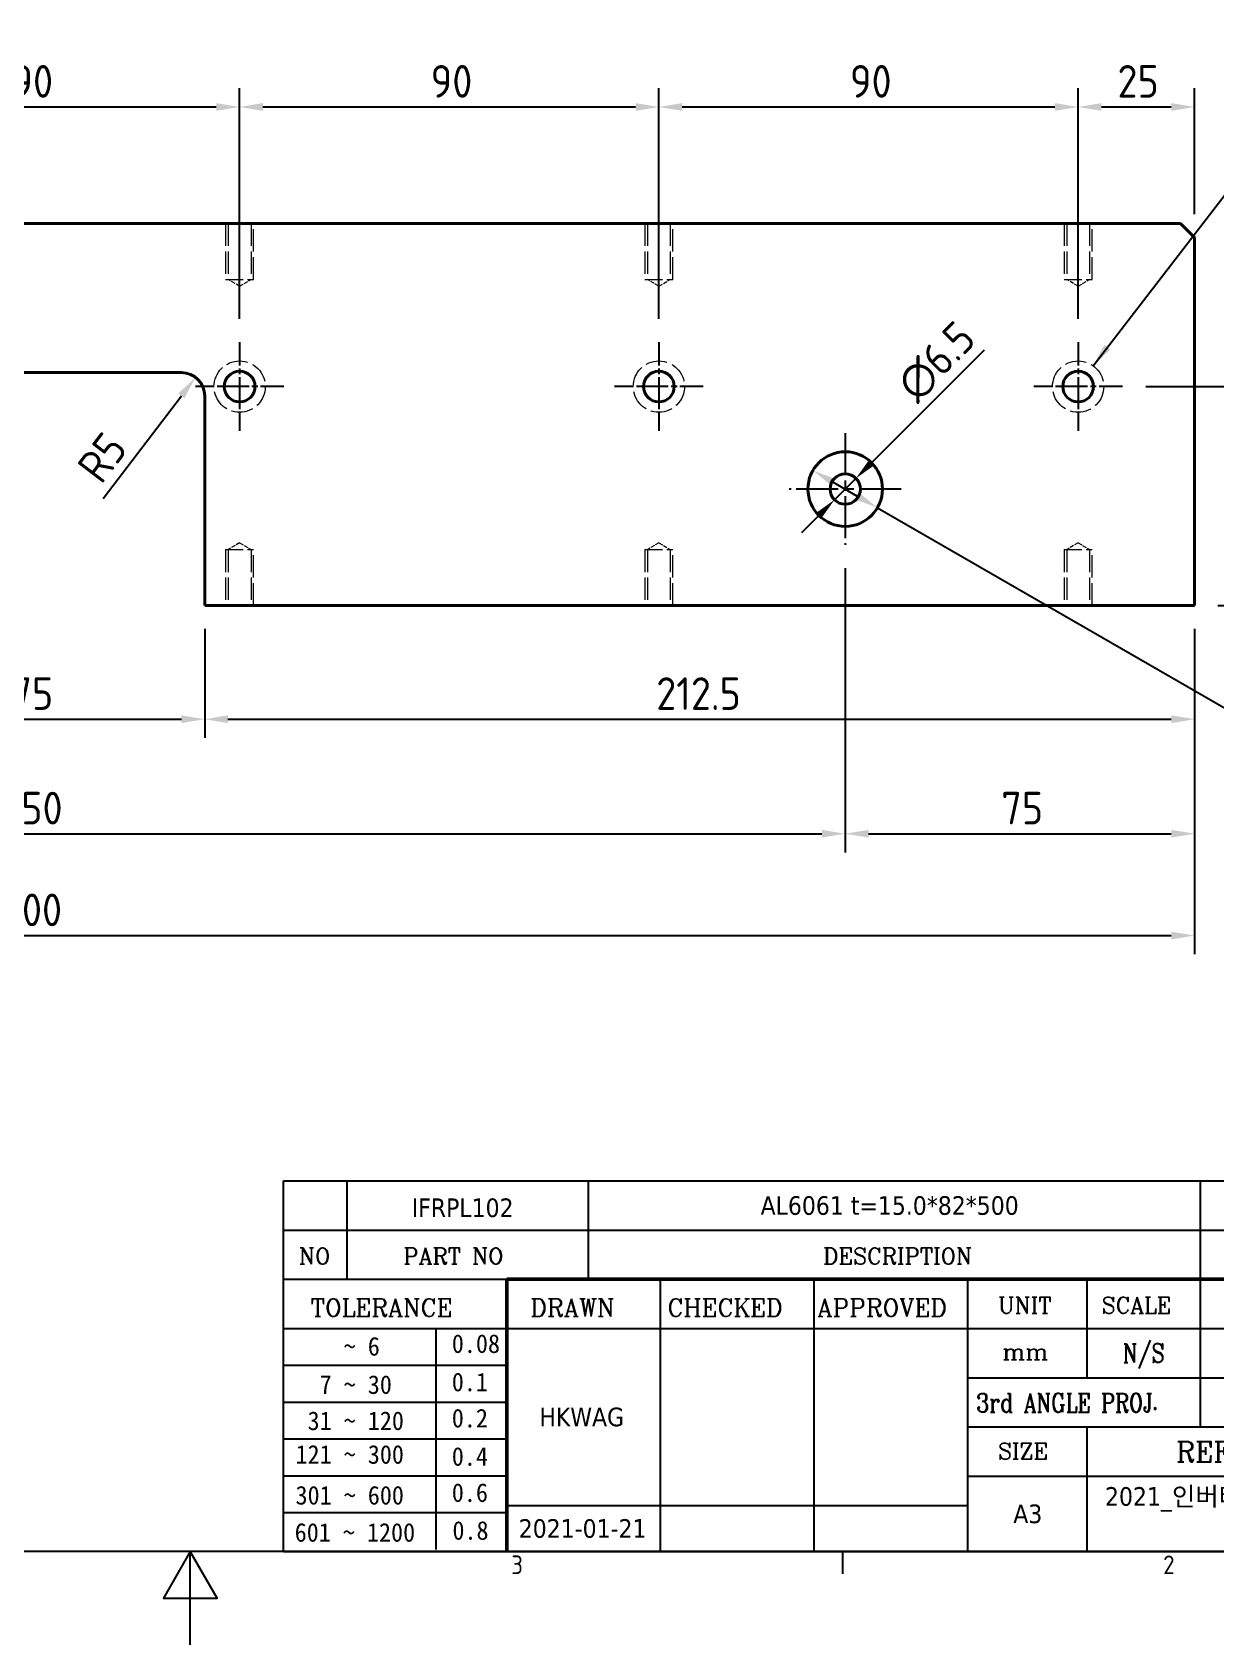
# Model space of a CAD drawing. Header units: millimetres. Extents: x 0 to 840, y 0 to 594.
# Drawn here: x 386.1 to 640.1, y 0 to 346 of the extents above; entities that cross this region are included whole.
import ezdxf
from ezdxf.enums import TextEntityAlignment as Align

# ---------------------------------------------------------------- set-up
doc = ezdxf.new("R2010")
doc.units = ezdxf.units.MM
doc.header["$LTSCALE"] = 2
doc.linetypes.add('CHAIN', pattern=[0.35429999999999995, 0.2362, -0.0295, 0.0591, -0.0295])
doc.linetypes.add('DASHED', pattern=[0.2067, 0.1654, -0.0413])
doc.layers.get('0').update_dxf_attribs({"color": 3, "lineweight": 25})
for name, color, linetype, lineweight in [('가려진 것(ISO)', 2, 'DASHED', 18), ('가시적인 것(ISO)', 3, 'Continuous', 40), ('경계(ISO)', 7, 'Continuous', 25), ('기호(ISO)', 5, 'Continuous', 25), ('제목(ISO)', 5, 'Continuous', 50), ('중심 표식(ISO)', 1, 'Continuous', 25), ('치수(ISO)', 2, 'Continuous', 25)]:
    doc.layers.add(name, color=color, linetype=linetype, lineweight=lineweight)
doc.styles.add('HAN_291', font='')
doc.styles.add('RC_284', font='ROMANC.shx')
doc.styles.add('RC_287', font='ROMANC.shx')
doc.styles.add('RC_292', font='ROMANC.shx')
doc.styles.add('문자 텍스트_PSTEK_POSCO', font='isocp.shx')
doc.styles.add('치수 텍스트_PSTEK_POSCO', font='isocp.shx')
doc.styles.add('텍스트 스타일198', font='tahoma.ttf')
doc.styles.add('텍스트 스타일333', font='ROMANC.shx', dxfattribs={"width": 0.800000011920929})
doc.styles.get('HAN_291').set_extended_font_data('GulimChe')
doc.dimstyles.new('치수_PSTEK_POSCO', dxfattribs={"dimscale": 2, "dimtxt": 3.5, "dimasz": 2.5, "dimexe": 2, "dimexo": 2.5, "dimgap": 1, "dimtad": 1, "dimrnd": 1e-08, "dimdsep": 46, "dimtxsty": '치수 텍스트_PSTEK_POSCO', "dimcen": 0.09, "dimdle": 10, "dimclrd": 7, "dimclre": 7, "dimclrt": 2, "dimadec": 1, "dimazin": 2, "dimtfac": 1, "dimtmove": 0, "dimatfit": 3, "dimfxl": 0, "dimtolj": 1, "dimlwd": -1, "dimlwe": -1, "dimarcsym": 0})
doc.dimstyles.new('치수_PSTEK_POSCO$7', dxfattribs={"dimscale": 2, "dimtxt": 3.5, "dimasz": 2.5, "dimexe": 2, "dimexo": 2.5, "dimgap": 1, "dimtad": 1, "dimrnd": 1e-08, "dimdsep": 46, "dimtxsty": '치수 텍스트_PSTEK_POSCO', "dimcen": 0.09, "dimdle": 10, "dimclrd": 7, "dimclre": 7, "dimclrt": 2, "dimadec": 1, "dimazin": 2, "dimtfac": 1, "dimtmove": 0, "dimatfit": 3, "dimfxl": 0, "dimtolj": 1, "dimlwd": -1, "dimlwe": -1, "dimarcsym": 0})

# ---------------------------------------------------------------- blocks, each defined once
blk = doc.blocks.new('경계 Default Border')
at = {"layer": '경계(ISO)'}
blk.add_line((280, 10), (280, 7.599999904632568), dxfattribs=at)
at = {"layer": '경계(ISO)', "flags": 128}
for points in [[(10, 10), (10, 287.0000076293945), (410, 287.0000076293945), (410, 10), (10, 10)], [(210, 0), (210, 10), (207.1132469177246, 5), (212.8867530822754, 5), (210, 10)]]:
    blk.add_lwpolyline(points, dxfattribs=at)
at = {"layer": '경계(ISO)', "color": 2, "char_height": 2.000000029802322, "attachment_point": 7, "style": '문자 텍스트_PSTEK_POSCO'}
for s, insert in [('3', (244.4456930345745, 7.580929648038)), ('2', (314.418492964537, 7.580929648038))]:
    blk.add_mtext(s, dxfattribs=dict(at, insert=insert))
blk = doc.blocks.new('제목 블록 PSTEK')
at = {"color": 180}
for p, q in [((182.475792979055, 11.79100474011392), (182.4757929790549, 51.56524660363496)), ((182.4757929790549, 51.56524660363496), (372.4757929537551, 51.56524660363496)), ((189.2651435055721, 51.56524660363496), (189.2651435055722, 41.00524660363494)), ((215.2152739891528, 41.00524660363494), (215.2152739891528, 51.56524660363496)), ((280.8758854511282, 51.56524660363496), (280.8758854511282, 41.00524660363494)), ((182.475792979055, 46.2852466036349), (372.4757929537551, 46.28524660363492)), ((182.475792979055, 41.00524660363493), (206.451475290024, 41.00524660363493)), ((222.9401812389276, 11.79100474011392), (222.9401812389276, 41.00524660363494)), ((239.4288871878316, 11.79100474011392), (239.4288871878316, 41.00524660363494)), ((255.9175931367356, 11.79100474011392), (255.9175931367356, 41.00524660363494)), ((268.6918866058747, 41.00524660363494), (268.6918866058747, 30.44524660363498)), ((280.8758854511282, 41.00524660363494), (280.8758854511282, 25.16524660363502)), ((182.475792979055, 35.72524660363497), (206.451475290024, 35.72524660363497)), ((198.8621818849491, 12.02524660363491), (198.8621818849491, 35.72524660363497)), ((206.451475290024, 35.72524660363497), (372.4757929537551, 35.72524660363497)), ((182.475792979055, 31.77524660363492), (206.451475290024, 31.77524660363492)), ((255.917593136736, 30.44524660363498), (372.4757929537552, 30.44524660363501)), ((182.475792979055, 27.82524660363487), (206.451475290024, 27.82524660363487)), ((255.9175931367359, 25.16524660363502), (372.4757929537552, 25.165246603635)), ((268.6918866058744, 25.16524660363502), (268.6918866058744, 11.79100474011392)), ((182.475792979055, 23.87524660363505), (206.451475290024, 23.87524660363505)), ((182.475792979055, 19.92524660363478), (206.451475290024, 19.92524660363478)), ((255.9175931367359, 19.88524660363481), (310.0881549537553, 19.88524660363481)), ((182.475792979055, 15.97524660363496), (206.451475290024, 15.97524660363496)), ((206.451475290024, 16.74100474011396), (255.9175931367359, 16.74100474011396)), ((182.475792979055, 11.79100474011392), (372.4757929537551, 11.79100474011389))]:
    blk.add_line(p, q, dxfattribs=at)
at = {"color": 7, "lineweight": 50}
for p, q in [((206.4514752900237, 11.79100474011392), (206.4514752900237, 41.00524660363494)), ((206.451475290024, 41.00524660363494), (372.4757929537551, 41.00524660363496))]:
    blk.add_line(p, q, dxfattribs=at)
at = {"layer": '제목(ISO)', "lineweight": 18}
blk.add_line((182.475792979055, 35.72500474011393), (182.475792979055, 11.79100474011392), dxfattribs=at)
at = {"color": 2}
for s, height, style, p in [('NO', 1.742399930953979, 'RC_284', (184.135398793432, 42.62317362549192)), ('PART NO', 1.742399930953979, 'RC_284', (195.3359407378685, 42.62317362549192)), ('DESCRIPTION', 1.742399930953979, 'RC_284', (240.4025565652523, 42.62317362549192)), (' TOLERANCE', 1.899999976158142, 'RC_287', (184.0872874387979, 37.00893196870329)), ('DRAWN', 1.899999976158142, 'RC_287', (208.9766620976279, 37.00893196870329)), ('CHECKED', 1.899999976158142, 'RC_287', (223.6856844514997, 37.00893196870329)), ('APPROVED', 1.899999976158142, 'RC_287', (239.7795453577791, 37.00893196870329)), ('UNIT', 1.742399930953979, 'RC_284', (259.1652673287452, 37.34317362549218)), ('SCALE', 1.742399930953979, 'RC_284', (270.2934779252897, 37.34317362549218)), ('    ~ 6', 2.000000029802322, 'HAN_291', (183.7721304966814, 32.8176515608431)), ('0.08', 2.000000029802322, 'HAN_291', (200.5467345600617, 33.09873600004101)), ('mm', 1.742399930953979, 'RC_284', (259.6505418159997, 32.3543089683787)), ('  7 ~ 30', 2.000000029802322, 'HAN_291', (183.7721304966814, 28.70538114822415)), ('0.1', 2.000000029802322, 'HAN_291', (200.5467345600617, 28.98646558742206)), (' 31 ~ 120', 2.000000029802322, 'HAN_291', (183.7721304966814, 24.82628181916237)), ('0.2', 2.000000029802322, 'HAN_291', (200.5467345600617, 25.10736625836028)), ('121 ~ 300', 2.000000029802322, 'HAN_291', (183.7721304966814, 21.21401206133254)), ('0.4', 2.000000029802322, 'HAN_291', (200.5467345600617, 20.99509650053045)), ('SIZE', 1.742399930953979, 'RC_284', (259.1652673287452, 21.69497768947366)), ('REFERENCE', 2.178000062704086, 'RC_292', (278.2741065029841, 21.43214925458022)), ('0.6', 2.000000029802322, 'HAN_291', (200.5467345600617, 17.11599717146868)), ('301 ~ 600', 2.000000029802322, 'HAN_291', (183.7721304966814, 16.83491273227077)), ('601 ~ 1200', 2.000000029802322, 'HAN_291', (183.6802025156883, 12.84759660881125)), ('0.8', 2.000000029802322, 'HAN_291', (200.6097246063884, 13.05732192299702))]:
    blk.add_text(s, height=height, dxfattribs=dict(at, style=style)).set_placement(p)
at = {"color": 7, "style": '텍스트 스타일333', "width": 0.7999999523162842}
blk.add_text('N/S', height=2.000000029802322, dxfattribs=at).set_placement((274.7838860285014, 33.08524660363496), align=Align.MIDDLE_CENTER)
at = {"color": 2, "style": '텍스트 스타일333', "width": 0.7999999523162842}
blk.add_text('3rd ANGLE PROJ.', height=2.000000029802322, dxfattribs=at).set_placement((256.8430306642954, 26.76148381654429))
at = {"layer": '제목(ISO)', "color": 7, "style": '텍스트 스타일198'}
for tag, p in [('설명_001', (233.6870964383729, 47.92245856837096)), ('재질_001', (290.6512612630799, 47.92591818687281)), ('질량\\P3;_001', (350.2085769879711, 48.1643332325385)), ('부품_번호_001', (196.2369811095682, 47.68004260673702)), ("3._Q'TY_001", (312.7051684940307, 47.92188863680521)), ('1._MODEL_NAME_001', (329.5717078477552, 37.36524659519486)), ('제목_001', (337.4369082143915, 32.12134216388962)), ('부품_번호_001', (334.8962213628001, 26.8052465951949)), ('설계자_001', (209.9396160013646, 25.23446884679021)), ('프로젝트_001', (270.6505342157298, 16.70493829396579)), ('시트_크기_001', (260.807090429518, 14.83812566343425)), ('작성_날짜_001', (207.7280646059359, 13.26600473167383)), ('프로젝트_002', (284.0400464855292, 13.28105905531428))]:
    blk.add_attdef(tag, p, '', height=2.000000029802322, dxfattribs=at)
for tag, p in [('4._COLOR', (327.6805273250926, 48.92524660363493)), ('점검자', (231.1845342133799, 26.23312567187446)), ('엔지니어링_승인자', (247.673240162284, 26.23312567187446)), ('점검_날짜', (231.1845342133799, 14.26600474011394)), ('엔지니어링_승인_날짜', (247.6732401622839, 14.26600474011394))]:
    blk.add_attdef(tag, text='', height=2.000000029802322, dxfattribs=at).set_placement(p, align=Align.MIDDLE_CENTER)
blk = doc.blocks.new('*D33')
at = {"layer": 'Defpoints', "color": 0, "transparency": 16777216}
for p in [(430.5848555416836, 330.0040376352268), (340.5848555416836, 279.5040376352268), (430.5848555416836, 279.5040376352268)]:
    blk.add_point(p, dxfattribs=at)
at = {"layer": '치수(ISO)', "color": 7, "transparency": 16777216}
for p, q in [((340.5848555416836, 284.5040376352268), (340.5848555416836, 334.0040376352268)), ((430.5848555416836, 284.5040376352268), (430.5848555416836, 334.0040376352268)), ((345.5848555416836, 330.0040376352268), (425.5848555416836, 330.0040376352268))]:
    blk.add_line(p, q, dxfattribs=at)
for points in [[(345.5848555416836, 330.8373709685601), (345.5848555416836, 329.1707043018935), (340.5848555416836, 330.0040376352268)], [(425.5848555416836, 330.8373709685601), (425.5848555416836, 329.1707043018935), (430.5848555416836, 330.0040376352268)]]:
    blk.add_solid(points, dxfattribs=at)
at = {"layer": '치수(ISO)', "color": 2, "transparency": 16777216, "insert": (381.6071248893412, 335.5040376352268), "char_height": 7, "attachment_point": 4, "style": '치수 텍스트_PSTEK_POSCO'}
blk.add_mtext('\\A1;90', dxfattribs=at)
blk = doc.blocks.new('*D34')
at = {"layer": 'Defpoints', "color": 0, "transparency": 16777216}
for p in [(520.5848555416835, 330.0040376352268), (430.5848555416836, 279.5040376352268), (520.5848555416835, 279.5040376352268)]:
    blk.add_point(p, dxfattribs=at)
at = {"layer": '치수(ISO)', "color": 7, "transparency": 16777216}
for p, q in [((430.5848555416836, 284.5040376352268), (430.5848555416836, 334.0040376352268)), ((520.5848555416835, 284.5040376352268), (520.5848555416835, 334.0040376352268)), ((435.5848555416836, 330.0040376352268), (515.5848555416835, 330.0040376352268))]:
    blk.add_line(p, q, dxfattribs=at)
for points in [[(435.5848555416836, 330.8373709685601), (435.5848555416836, 329.1707043018935), (430.5848555416836, 330.0040376352268)], [(515.5848555416835, 330.8373709685601), (515.5848555416835, 329.1707043018935), (520.5848555416835, 330.0040376352268)]]:
    blk.add_solid(points, dxfattribs=at)
at = {"layer": '치수(ISO)', "color": 2, "transparency": 16777216, "insert": (471.6071248893412, 335.5040376352268), "char_height": 7, "attachment_point": 4, "style": '치수 텍스트_PSTEK_POSCO'}
blk.add_mtext('\\A1;90', dxfattribs=at)
blk = doc.blocks.new('*D35')
at = {"layer": 'Defpoints', "color": 0, "transparency": 16777216}
for p in [(610.5848555416835, 330.0040376352268), (520.5848555416835, 279.5040376352268), (610.5848555416835, 279.5040376352268)]:
    blk.add_point(p, dxfattribs=at)
at = {"layer": '치수(ISO)', "color": 7, "transparency": 16777216}
for p, q in [((520.5848555416835, 284.5040376352268), (520.5848555416835, 334.0040376352268)), ((610.5848555416835, 284.5040376352268), (610.5848555416835, 334.0040376352268)), ((525.5848555416835, 330.0040376352268), (605.5848555416835, 330.0040376352268))]:
    blk.add_line(p, q, dxfattribs=at)
for points in [[(525.5848555416835, 330.8373709685601), (525.5848555416835, 329.1707043018935), (520.5848555416835, 330.0040376352268)], [(605.5848555416835, 330.8373709685601), (605.5848555416835, 329.1707043018935), (610.5848555416835, 330.0040376352268)]]:
    blk.add_solid(points, dxfattribs=at)
at = {"layer": '치수(ISO)', "color": 2, "transparency": 16777216, "insert": (561.6071248893412, 335.5040376352268), "char_height": 7, "attachment_point": 4, "style": '치수 텍스트_PSTEK_POSCO'}
blk.add_mtext('\\A1;90', dxfattribs=at)
blk = doc.blocks.new('*D36')
at = {"layer": 'Defpoints', "color": 0, "transparency": 16777216}
for p in [(635.5848555416837, 330.0040376352268), (635.5848555416837, 302.0040376352267), (610.5848555416835, 279.5040376352268)]:
    blk.add_point(p, dxfattribs=at)
at = {"layer": '치수(ISO)', "color": 7, "transparency": 16777216}
for p, q in [((610.5848555416835, 284.5040376352268), (610.5848555416835, 334.0040376352268)), ((635.5848555416837, 307.0040376352267), (635.5848555416837, 334.0040376352268)), ((615.5848555416835, 330.0040376352268), (630.5848555416837, 330.0040376352268))]:
    blk.add_line(p, q, dxfattribs=at)
for points in [[(615.5848555416835, 330.8373709685601), (615.5848555416835, 329.1707043018935), (610.5848555416835, 330.0040376352268)], [(630.5848555416837, 330.8373709685601), (630.5848555416837, 329.1707043018935), (635.5848555416837, 330.0040376352268)]]:
    blk.add_solid(points, dxfattribs=at)
at = {"layer": '치수(ISO)', "color": 2, "transparency": 16777216, "insert": (619.0210028420972, 335.5047266116047), "char_height": 7, "attachment_point": 4, "style": '치수 텍스트_PSTEK_POSCO'}
blk.add_mtext('\\A1;25', dxfattribs=at)
blk = doc.blocks.new('*D38')
at = {"layer": 'Defpoints', "color": 0, "transparency": 16777216}
for p in [(210.5848555416835, 236.0040376352268), (560.5848555416835, 236.0040376352268), (560.5848555416835, 174.0403839790038)]:
    blk.add_point(p, dxfattribs=at)
at = {"layer": '치수(ISO)', "color": 7, "transparency": 16777216}
for p, q in [((210.5848555416835, 231.0040376352268), (210.5848555416835, 170.0403839790038)), ((560.5848555416835, 231.0040376352268), (560.5848555416835, 170.0403839790038)), ((215.5848555416835, 174.0403839790038), (555.5848555416835, 174.0403839790038))]:
    blk.add_line(p, q, dxfattribs=at)
for points in [[(215.5848555416835, 174.8737173123372), (215.5848555416835, 173.2070506456705), (210.5848555416835, 174.0403839790038)], [(555.5848555416835, 174.8737173123372), (555.5848555416835, 173.2070506456705), (560.5848555416835, 174.0403839790038)]]:
    blk.add_solid(points, dxfattribs=at)
at = {"layer": '치수(ISO)', "color": 2, "transparency": 16777216, "insert": (379.2820996361718, 179.5403839790038), "char_height": 7, "attachment_point": 4, "style": '치수 텍스트_PSTEK_POSCO'}
blk.add_mtext('\\A1;350', dxfattribs=at)
blk = doc.blocks.new('*D39')
at = {"layer": 'Defpoints', "color": 0, "transparency": 16777216}
for p in [(560.5848555416835, 236.0040376352268), (635.5848555416835, 223.0040376352267), (635.5848555416835, 174.0403839790038)]:
    blk.add_point(p, dxfattribs=at)
at = {"layer": '치수(ISO)', "color": 7, "transparency": 16777216}
for p, q in [((560.5848555416835, 231.0040376352268), (560.5848555416835, 170.0403839790038)), ((635.5848555416835, 218.0040376352267), (635.5848555416835, 170.0403839790038)), ((565.5848555416835, 174.0403839790038), (630.5848555416835, 174.0403839790038))]:
    blk.add_line(p, q, dxfattribs=at)
for points in [[(565.5848555416835, 174.8737173123372), (565.5848555416835, 173.2070506456705), (560.5848555416835, 174.0403839790038)], [(630.5848555416835, 174.8737173123372), (630.5848555416835, 173.2070506456705), (635.5848555416835, 174.0403839790038)]]:
    blk.add_solid(points, dxfattribs=at)
at = {"layer": '치수(ISO)', "color": 2, "transparency": 16777216, "insert": (594.0898807948529, 179.5403839790038), "char_height": 7, "attachment_point": 4, "style": '치수 텍스트_PSTEK_POSCO'}
blk.add_mtext('\\A1;75', dxfattribs=at)
blk = doc.blocks.new('*D41')
at = {"layer": 'Defpoints', "color": 0, "transparency": 16777216}
for p in [(348.0848555416837, 223.0040376352268), (423.0848555416836, 223.0040376352268), (423.0848555416836, 198.6151333051539)]:
    blk.add_point(p, dxfattribs=at)
at = {"layer": '치수(ISO)', "color": 7, "transparency": 16777216}
for p, q in [((348.0848555416837, 218.0040376352268), (348.0848555416837, 194.6151333051539)), ((423.0848555416836, 218.0040376352268), (423.0848555416836, 194.6151333051539)), ((353.0848555416837, 198.6151333051539), (418.0848555416836, 198.6151333051539))]:
    blk.add_line(p, q, dxfattribs=at)
for points in [[(353.0848555416837, 199.4484666384872), (353.0848555416837, 197.7817999718206), (348.0848555416837, 198.6151333051539)], [(418.0848555416836, 199.4484666384872), (418.0848555416836, 197.7817999718206), (423.0848555416836, 198.6151333051539)]]:
    blk.add_solid(points, dxfattribs=at)
at = {"layer": '치수(ISO)', "color": 2, "transparency": 16777216, "insert": (381.6098807948532, 204.1151333051539), "char_height": 7, "attachment_point": 4, "style": '치수 텍스트_PSTEK_POSCO'}
blk.add_mtext('\\A1;75', dxfattribs=at)
blk = doc.blocks.new('*D42')
at = {"layer": 'Defpoints', "color": 0, "transparency": 16777216}
for p in [(423.0848555416836, 223.0040376352268), (635.5848555416835, 223.0040376352267), (635.5848555416835, 198.6151333051539)]:
    blk.add_point(p, dxfattribs=at)
at = {"layer": '치수(ISO)', "color": 7, "transparency": 16777216}
for p, q in [((423.0848555416836, 218.0040376352268), (423.0848555416836, 194.6151333051539)), ((635.5848555416835, 218.0040376352267), (635.5848555416835, 194.6151333051539)), ((428.0848555416836, 198.6151333051539), (630.5848555416835, 198.6151333051539))]:
    blk.add_line(p, q, dxfattribs=at)
for points in [[(428.0848555416836, 199.4484666384872), (428.0848555416836, 197.7817999718206), (423.0848555416836, 198.6151333051539)], [(630.5848555416835, 199.4484666384872), (630.5848555416835, 197.7817999718206), (635.5848555416835, 198.6151333051539)]]:
    blk.add_solid(points, dxfattribs=at)
at = {"layer": '치수(ISO)', "color": 2, "transparency": 16777216, "insert": (520.0210028420971, 204.1158222815318), "char_height": 7, "attachment_point": 4, "style": '치수 텍스트_PSTEK_POSCO'}
blk.add_mtext('\\A1;212.5', dxfattribs=at)
blk = doc.blocks.new('*D43')
at = {"layer": 'Defpoints', "color": 0, "transparency": 16777216}
for p in [(135.5848555416836, 223.0040376352268), (635.5848555416835, 223.0040376352267), (635.5848555416835, 152.1961623557593)]:
    blk.add_point(p, dxfattribs=at)
at = {"layer": '치수(ISO)', "color": 7, "transparency": 16777216}
for p, q in [((135.5848555416836, 218.0040376352268), (135.5848555416836, 148.1961623557593)), ((635.5848555416835, 218.0040376352267), (635.5848555416835, 148.1961623557593)), ((140.5848555416836, 152.1961623557593), (630.5848555416835, 152.1961623557593))]:
    blk.add_line(p, q, dxfattribs=at)
for points in [[(140.5848555416836, 153.0294956890926), (140.5848555416836, 151.3628290224259), (135.5848555416836, 152.1961623557593)], [(630.5848555416835, 153.0294956890926), (630.5848555416835, 151.3628290224259), (635.5848555416835, 152.1961623557593)]]:
    blk.add_solid(points, dxfattribs=at)
at = {"layer": '치수(ISO)', "color": 2, "transparency": 16777216, "insert": (379.2820996361718, 157.6961623557593), "char_height": 7, "attachment_point": 4, "style": '치수 텍스트_PSTEK_POSCO'}
blk.add_mtext('\\A1;500', dxfattribs=at)
blk = doc.blocks.new('*D47')
at = {"layer": 'Defpoints', "color": 0, "transparency": 16777216}
for p in [(620.0848555416836, 270.0040376352268), (653.7365335644336, 270.0040376352267), (635.5848555416835, 223.0040376352267)]:
    blk.add_point(p, dxfattribs=at)
at = {"layer": '치수(ISO)', "color": 7, "transparency": 16777216}
for p, q in [((625.0848555416836, 270.0040376352268), (657.7365335644336, 270.0040376352267)), ((653.7365335644334, 228.0040376352267), (653.7365335644336, 265.0040376352267)), ((640.5848555416835, 223.0040376352267), (657.7365335644334, 223.0040376352267))]:
    blk.add_line(p, q, dxfattribs=at)
for points in [[(652.9032002311002, 265.0040376352267), (654.5698668977669, 265.0040376352267), (653.7365335644336, 270.0040376352267)], [(652.9032002311001, 228.0040376352267), (654.5698668977668, 228.0040376352267), (653.7365335644334, 223.0040376352267)]]:
    blk.add_solid(points, dxfattribs=at)
at = {"layer": '치수(ISO)', "color": 2, "transparency": 16777216, "insert": (648.2365335644334, 242.3040376352268), "char_height": 7, "attachment_point": 4, "rotation": 90, "style": '치수 텍스트_PSTEK_POSCO'}
blk.add_mtext('\\A1;47', dxfattribs=at)
blk = doc.blocks.new('*D48')
at = {"layer": 'Defpoints', "color": 0, "transparency": 16777216}
for p in [(553.6566523114077, 252.0040376352261), (567.5130587719593, 244.0040376352275)]:
    blk.add_point(p, dxfattribs=at)
at = {"layer": '치수(ISO)', "color": 7, "transparency": 16777216}
for p, q in [((557.9867793303301, 249.5040376352265), (563.1829317530369, 246.5040376352271)), ((567.5130587719593, 244.0040376352275), (700.1250087447717, 167.4404926206802))]:
    blk.add_line(p, q, dxfattribs=at)
for points in [[(558.4034459969968, 250.2257254717135), (557.5701126636636, 248.7823497987394), (553.6566523114077, 252.0040376352261)], [(563.5995984197035, 247.2257254717141), (562.7662650863704, 245.78234979874), (567.5130587719593, 244.0040376352275)]]:
    blk.add_solid(points, dxfattribs=at)
at = {"layer": '치수(ISO)', "color": 2, "transparency": 16777216, "insert": (655.3586781302345, 204.6272248664604), "char_height": 7, "attachment_point": 4, "rotation": 330.0000000000055, "style": '치수 텍스트_PSTEK_POSCO'}
blk.add_mtext('\\A1;∅16 H7 (\\S+0.02^ +0.;)', dxfattribs=at)
blk = doc.blocks.new('*D49')
at = {"layer": 'Defpoints', "color": 0, "transparency": 16777216}
for p in [(562.8829525805401, 250.3021346740827), (558.286758502827, 245.705940596371)]:
    blk.add_point(p, dxfattribs=at)
at = {"layer": '치수(ISO)', "color": 7, "transparency": 16777216}
for p, q in [((566.4184864864733, 253.8376685800148), (590.4661400159472, 277.8853221094813)), ((558.286758502827, 245.705940596371), (562.8829525805401, 250.3021346740827)), ((554.7512245968936, 242.1704066904388), (551.2156906909603, 238.6348727845066))]:
    blk.add_line(p, q, dxfattribs=at)
for points in [[(565.8292308354846, 254.4269242310037), (567.007742137462, 253.248412929026), (562.8829525805401, 250.3021346740827)], [(554.1619689459048, 242.7596623414277), (555.3404802478823, 241.5811510394499), (558.286758502827, 245.705940596371)]]:
    blk.add_solid(points, dxfattribs=at)
at = {"layer": '치수(ISO)', "color": 2, "transparency": 16777216, "insert": (573.5733947267738, 268.770751413364), "char_height": 7, "attachment_point": 4, "rotation": 44.99999999999112, "style": '치수 텍스트_PSTEK_POSCO'}
blk.add_mtext('\\A1;∅6.5', dxfattribs=at)
blk = doc.blocks.new('*D51')
at = {"layer": 'Defpoints', "color": 0, "transparency": 16777216}
for p in [(421.1162357999515, 271.9803089702572), (418.084855541684, 268.004037635227)]:
    blk.add_point(p, dxfattribs=at)
at = {"layer": '치수(ISO)', "color": 7, "transparency": 16777216}
blk.add_line((401.2857408514299, 245.9685843084578), (418.0848555416837, 268.0040376352267), dxfattribs=at)
blk.add_solid([(417.422143652512, 268.5092676782714), (418.7475674308555, 267.4988075921821), (421.1162357999515, 271.9803089702572)], dxfattribs=at)
at = {"layer": '치수(ISO)', "color": 2, "transparency": 16777216, "insert": (398.1243944862034, 250.8936111265645), "char_height": 7, "attachment_point": 4, "rotation": 52.67927840218305, "style": '치수 텍스트_PSTEK_POSCO'}
blk.add_mtext('\\A1;R5', dxfattribs=at)

msp = doc.modelspace()

# ---------------------------------------------------------------- linework, layer by layer
at = {"layer": '가려진 것(ISO)', "ltscale": 14.5137882232666}
for p, q in [((427.5848555416835, 305.0040376352267), (427.5848555416835, 293.0040376352267)), ((428.1263555416836, 305.0040376352267), (428.1263555416836, 293.0040376352267)), ((433.0433555416835, 305.0040376352267), (433.0433555416835, 293.0040376352267)), ((433.5848555416835, 293.0040376352267), (433.5848555416835, 305.0040376352267)), ((517.5848555416835, 305.0040376352267), (517.5848555416835, 293.0040376352267)), ((518.1263555416836, 305.0040376352267), (518.1263555416836, 293.0040376352267)), ((523.0433555416836, 305.0040376352268), (523.0433555416836, 293.0040376352267)), ((523.5848555416835, 293.0040376352267), (523.5848555416835, 305.0040376352268)), ((607.5848555416835, 305.0040376352267), (607.5848555416835, 293.0040376352268)), ((608.1263555416836, 305.0040376352267), (608.1263555416836, 293.0040376352268)), ((613.0433555416836, 305.0040376352268), (613.0433555416836, 293.0040376352268)), ((613.5848555416835, 293.0040376352268), (613.5848555416835, 305.0040376352268)), ((427.5848555416835, 235.0040376352268), (427.5848555416835, 223.0040376352268)), ((428.1263555416836, 235.0040376352268), (428.1263555416836, 223.0040376352268)), ((433.0433555416835, 235.0040376352268), (433.0433555416835, 223.0040376352268)), ((433.5848555416835, 223.0040376352268), (433.5848555416835, 235.0040376352268)), ((517.5848555416835, 235.0040376352268), (517.5848555416835, 223.0040376352268)), ((518.1263555416836, 235.0040376352268), (518.1263555416836, 223.0040376352268)), ((523.0433555416836, 235.0040376352268), (523.0433555416836, 223.0040376352267)), ((523.5848555416835, 223.0040376352267), (523.5848555416835, 235.0040376352268)), ((607.5848555416835, 235.0040376352267), (607.5848555416835, 223.0040376352267)), ((608.1263555416836, 235.0040376352267), (608.1263555416836, 223.0040376352267)), ((613.0433555416836, 235.0040376352267), (613.0433555416836, 223.0040376352267)), ((613.5848555416835, 223.0040376352267), (613.5848555416835, 235.0040376352267))]:
    msp.add_line(p, q, dxfattribs=at)
at = {"layer": '가려진 것(ISO)', "ltscale": 11.39910221099854}
for p, q in [((427.5848555416836, 293.0040376352267), (433.5848555416835, 293.0040376352267)), ((517.5848555416836, 293.0040376352267), (523.5848555416835, 293.0040376352267)), ((607.5848555416836, 293.0040376352268), (613.5848555416835, 293.0040376352268)), ((427.5848555416836, 235.0040376352268), (433.5848555416835, 235.0040376352268)), ((517.5848555416836, 235.0040376352268), (523.5848555416835, 235.0040376352268)), ((607.5848555416836, 235.0040376352267), (613.5848555416835, 235.0040376352267))]:
    msp.add_line(p, q, dxfattribs=at)
at = {"layer": '가려진 것(ISO)', "ltscale": 2.73139500617981}
for p, q in [((430.5848555416836, 291.5268218033474), (428.1263555416836, 293.0040376352267)), ((430.5848555416836, 291.5268218033474), (433.0433555416835, 293.0040376352267)), ((520.5848555416835, 291.5268218033475), (518.1263555416836, 293.0040376352267)), ((520.5848555416835, 291.5268218033475), (523.0433555416836, 293.0040376352267)), ((610.5848555416835, 291.5268218033475), (608.1263555416836, 293.0040376352268)), ((610.5848555416835, 291.5268218033475), (613.0433555416836, 293.0040376352268)), ((430.5848555416836, 236.481253467106), (428.1263555416836, 235.0040376352268)), ((430.5848555416836, 236.481253467106), (433.0433555416835, 235.0040376352268)), ((520.5848555416835, 236.481253467106), (518.1263555416836, 235.0040376352268)), ((520.5848555416835, 236.481253467106), (523.0433555416836, 235.0040376352268)), ((610.5848555416835, 236.481253467106), (608.1263555416836, 235.0040376352267)), ((610.5848555416835, 236.481253467106), (613.0433555416836, 235.0040376352267))]:
    msp.add_line(p, q, dxfattribs=at)
at = {"layer": '가려진 것(ISO)', "ltscale": 13.93223667144775}
for centre in [(430.5848555416836, 270.0040376352268), (520.5848555416835, 270.0040376352268), (610.5848555416835, 270.0040376352268)]:
    msp.add_circle(centre, 5.5, dxfattribs=at)
at = {"layer": '가시적인 것(ISO)'}
for p, q in [((632.5848555416836, 305.0040376352267), (138.5848555416837, 305.0040376352267)), ((632.5848555416836, 305.0040376352267), (635.5848555416837, 302.0040376352267)), ((635.5848555416836, 223.0040376352267), (635.5848555416837, 302.0040376352267)), ((353.0848555416837, 273.0040376352268), (418.0848555416837, 273.0040376352268)), ((423.0848555416837, 268.0040376352268), (423.0848555416837, 223.0040376352268)), ((423.0848555416837, 223.0040376352268), (635.5848555416836, 223.0040376352267))]:
    msp.add_line(p, q, dxfattribs=at)
for centre, radius in [((430.5848555416836, 270.0040376352268), 3.3), ((520.5848555416835, 270.0040376352268), 3.3), ((610.5848555416835, 270.0040376352268), 3.3), ((560.5848555416835, 248.0040376352268), 8), ((560.5848555416835, 248.0040376352268), 3.25)]:
    msp.add_circle(centre, radius, dxfattribs=at)
msp.add_arc((418.0848555416837, 268.0040376352268), 4.999999999999996, 0, 90, dxfattribs=at)
at = {"layer": '중심 표식(ISO)', "linetype": 'CHAIN', "ltscale": 10.55637073516846}
for p, q in [((430.5848555416836, 279.5040376352268), (430.5848555416836, 260.5040376352268)), ((520.5848555416835, 279.5040376352268), (520.5848555416835, 260.5040376352268)), ((610.5848555416835, 279.5040376352268), (610.5848555416835, 260.5040376352268)), ((440.0848555416836, 270.0040376352268), (421.0848555416835, 270.0040376352268)), ((530.0848555416836, 270.0040376352268), (511.0848555416835, 270.0040376352268)), ((620.0848555416836, 270.0040376352268), (601.0848555416835, 270.0040376352268))]:
    msp.add_line(p, q, dxfattribs=at)
at = {"layer": '중심 표식(ISO)', "linetype": 'CHAIN', "ltscale": 19.05165100097656}
for p, q in [((560.5848555416835, 260.0040376352268), (560.5848555416835, 236.0040376352268)), ((572.5848555416836, 248.0040376352268), (548.5848555416835, 248.0040376352268))]:
    msp.add_line(p, q, dxfattribs=at)

# ---------------------------------------------------------------- block references
at = {"xscale": 2, "yscale": 2, "zscale": 2}
msp.add_blockref('경계 Default Border', (0, 0), dxfattribs=at)
ref = msp.add_blockref('제목 블록 PSTEK', (75.04841409248968, -3.58200948022779), dxfattribs=dict(xscale=2, yscale=2, zscale=2))
ref.add_attrib('설계자_001', 'HKWAG', (494.9276460952188, 46.88692821335263), dxfattribs={"layer": '제목(ISO)', "color": 7, "height": 4.000000059604645, "style": '텍스트 스타일198'})
ref.add_attrib('프로젝트_001', '2021_인버터_JIG제작프로젝트', (616.3494825239492, 29.82786710770379), dxfattribs={"layer": '제목(ISO)', "color": 7, "height": 4.000000059604645, "style": '텍스트 스타일198'})
ref.add_attrib('시트_크기_001', 'A3', (596.6625949515255, 26.09424184664072), dxfattribs={"layer": '제목(ISO)', "color": 7, "height": 4.000000059604645, "style": '텍스트 스타일198'})
ref.add_attrib('작성_날짜_001', '2021-01-21', (490.5045433043615, 22.94999998311987), dxfattribs={"layer": '제목(ISO)', "color": 7, "height": 4.000000059604645, "style": '텍스트 스타일198'})
ref.add_attrib('설명_001', 'AL6061 t=15.0*82*500', (542.4226069692355, 92.26290765651414), dxfattribs={"layer": '제목(ISO)', "color": 7, "height": 4.000000059604645, "style": '텍스트 스타일198'})
ref.add_attrib('부품_번호_001', 'IFRPL102', (467.5223763116261, 91.77807573324625), dxfattribs={"layer": '제목(ISO)', "color": 7, "height": 4.000000059604645, "style": '텍스트 스타일198'})

# ---------------------------------------------------------------- dimensions: what is measured, and where the dimension line sits
at = {"layer": '치수(ISO)', "color": 7}
for base, p1, p2, angle, picture, middle in [((430.5848555416836, 330.0040376352268), (340.5848555416836, 279.5040376352268), (430.5848555416836, 279.5040376352268), 180, '*D33', (385.6048555416836, 330.0040376352268)), ((520.5848555416835, 330.0040376352268), (430.5848555416836, 279.5040376352268), (520.5848555416835, 279.5040376352268), 180, '*D34', (475.6048555416836, 330.0040376352268)), ((610.5848555416835, 330.0040376352268), (520.5848555416835, 279.5040376352268), (610.5848555416835, 279.5040376352268), 180, '*D35', (565.6048555416836, 330.0040376352268)), ((635.5848555416837, 330.0040376352268), (610.5848555416835, 279.5040376352268), (635.5848555416837, 302.0040376352267), 180, '*D36', (623.1048555416837, 330.0040376352268)), ((653.7365335644336, 270.0040376352267), (635.5848555416835, 223.0040376352267), (620.0848555416836, 270.0040376352268), 270, '*D47', (653.7365335644334, 246.5040376352268)), ((560.5848555416835, 174.0403839790038), (210.5848555416835, 236.0040376352268), (560.5848555416835, 236.0040376352268), 180, '*D38', (385.5848555416836, 174.0403839790038)), ((635.5848555416835, 174.0403839790038), (560.5848555416835, 236.0040376352268), (635.5848555416835, 223.0040376352267), 180, '*D39', (598.0848555416835, 174.0403839790038)), ((635.5848555416835, 152.1961623557593), (135.5848555416836, 223.0040376352268), (635.5848555416835, 223.0040376352267), 180, '*D43', (385.5848555416836, 152.1961623557593)), ((423.0848555416836, 198.6151333051539), (348.0848555416837, 223.0040376352268), (423.0848555416836, 223.0040376352268), 180, '*D41', (385.6048555416837, 198.6151333051539)), ((635.5848555416835, 198.6151333051539), (423.0848555416836, 223.0040376352268), (635.5848555416835, 223.0040376352267), 180, '*D42', (529.3548555416836, 198.6151333051539))]:
    dim = msp.add_linear_dim(base=base, p1=p1, p2=p2, angle=angle, dimstyle='치수_PSTEK_POSCO', override={"dimdec": 2, "dimtp": 0, "dimtm": -0, "dimtdec": 2, "dimtofl": 0, "dimatfit": 1}, dxfattribs=at)
    dim.commit()
    dim.dimension.update_dxf_attribs({"geometry": picture, "text_midpoint": middle, "dimtype": 160})
dim = msp.add_diameter_dim_2p(p1=(558.286758502827, 245.705940596371), p2=(562.8829525805401, 250.3021346740827), dimstyle='치수_PSTEK_POSCO', override={"dimdec": 2, "dimlfac": 1.000000000000035, "dimtp": 0, "dimtm": -0, "dimtdec": 2, "dimatfit": 2}, dxfattribs=at)
dim.commit()
dim.dimension.update_dxf_attribs({"geometry": '*D49', "text_midpoint": (583.2572042384365, 270.6763863319728), "dimtype": 163})
dim = msp.add_radius_dim(center=(418.084855541684, 268.004037635227), mpoint=(421.1162357999515, 271.9803089702572), dimstyle='치수_PSTEK_POSCO', override={"dimdec": 2, "dimcen": 0, "dimtp": 0, "dimtm": -0, "dimtdec": 2, "dimtofl": 0}, dxfattribs=at)
dim.commit()
dim.dimension.update_dxf_attribs({"geometry": '*D51', "text_midpoint": (405.1325470887797, 251.0144525499207), "dimtype": 164})
dim = msp.add_diameter_dim_2p(p1=(553.6566523114077, 252.0040376352261), p2=(567.5130587719593, 244.0040376352275), text='<> H7 (\\S+0.02^ +0.;)', dimstyle='치수_PSTEK_POSCO', override={"dimdec": 2, "dimlfac": 1.000000000000007, "dimtp": 0.018, "dimtm": -0, "dimtdec": 2, "dimatfit": 2}, dxfattribs=at)
dim.commit()
dim.dimension.update_dxf_attribs({"geometry": '*D48', "text_midpoint": (674.4204456583909, 182.2810290380007), "dimtype": 163})

# ---------------------------------------------------------------- leaders
at = {"layer": '기호(ISO)', "color": 7, "annotation_type": 0, "has_hookline": 1, "hookline_direction": 0, "text_width": 68.31889647433141}
msp.add_leader([(613.7982400888957, 274.4676863391167), (642.117544316914, 311.2413797003665), (647.117544316914, 311.2413797003665)], dimstyle='치수_PSTEK_POSCO$7', override={"dimtad": 0}, dxfattribs=at)

doc.saveas('drawing.dxf')
